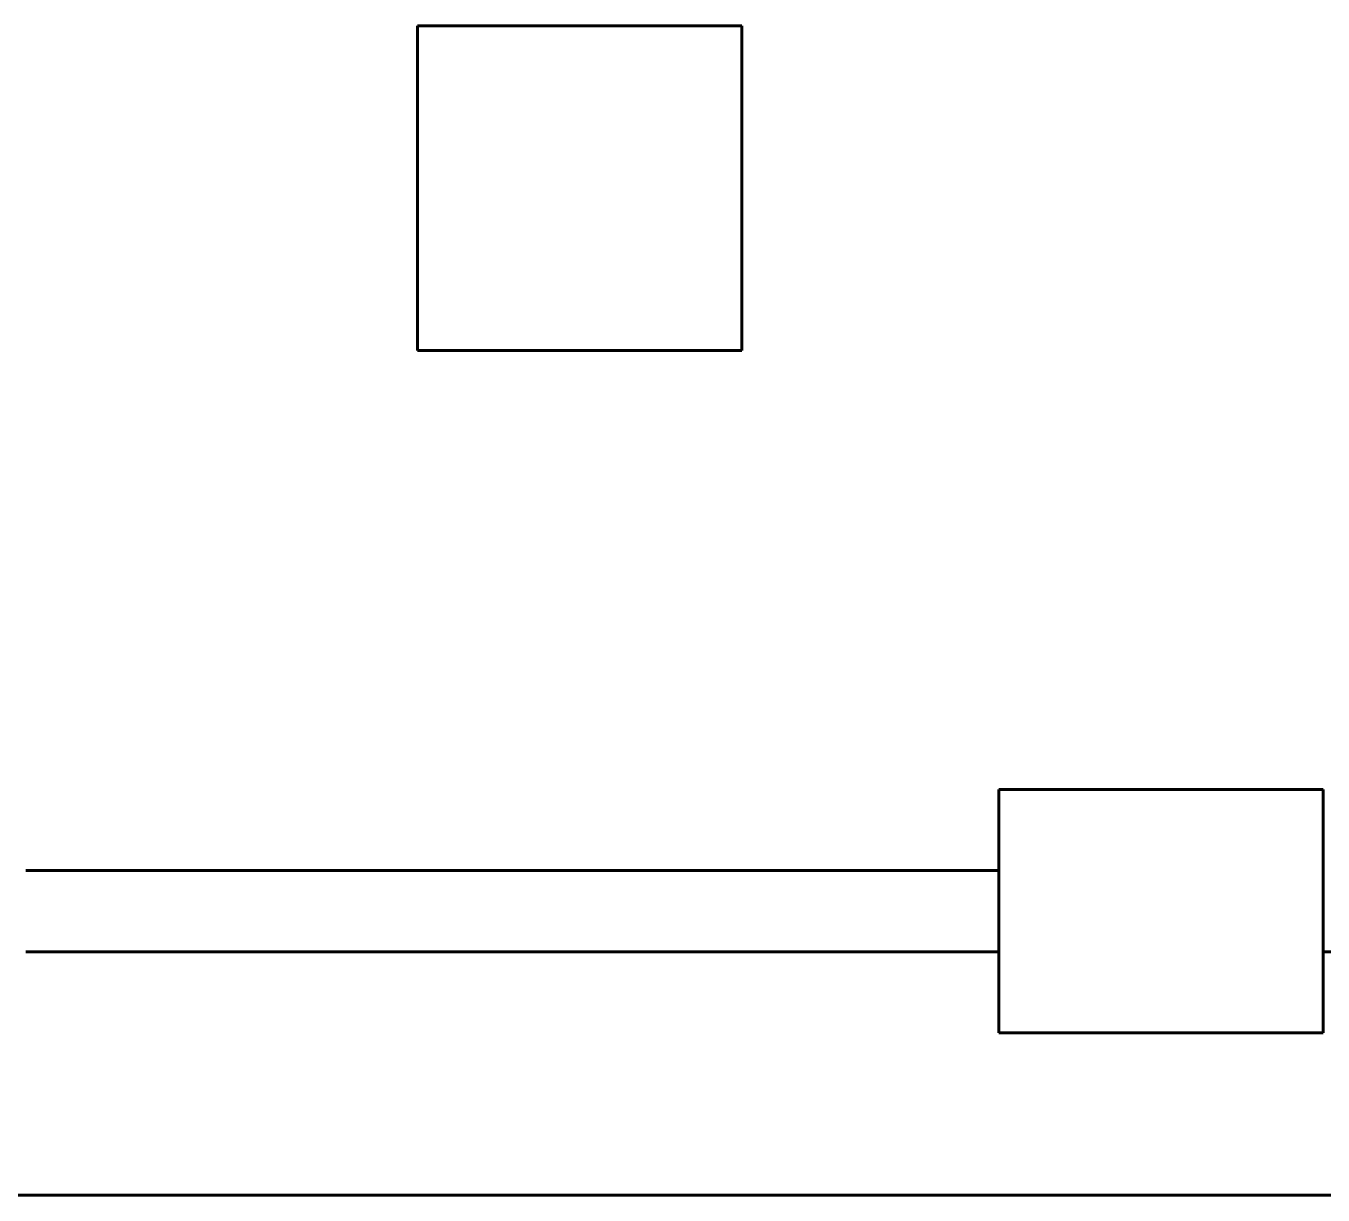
# Model space of a CAD drawing. Extents: x 0 to 297, y 0 to 292.
# Drawn here: x 132.64 to 140.64, y 67.02 to 74.23 of the extents above; entities that cross this region are included whole.
import ezdxf

# ---------------------------------------------------------------- set-up
doc = ezdxf.new("R2010")
doc.units = 0
doc.header["$MEASUREMENT"] = 0
doc.linetypes.add('K5LT_BASIC', pattern=[0])
doc.layers.add('Системный слой', color=7, linetype='Continuous')

# ---------------------------------------------------------------- blocks, each defined once
blk = doc.blocks.new('*U')
at = {"layer": 'Системный слой', "linetype": 'K5LT_BASIC', "lineweight": 60}
for p, q in [((137.0576, 74.2262), (135.0576, 74.2262)), ((135.0576, 74.2262), (135.0576, 72.2262)), ((137.0576, 72.2262), (137.0576, 74.2262)), ((135.0576, 72.2262), (137.0576, 72.2262)), ((140.642, 69.5189), (138.642, 69.5189)), ((138.642, 69.5189), (138.642, 68.0189)), ((140.642, 69.5189), (138.642, 69.5189)), ((138.642, 69.5189), (138.642, 68.0189)), ((140.642, 68.0189), (140.642, 69.5189)), ((140.642, 68.0189), (140.642, 69.5189)), ((138.642, 68.0189), (140.642, 68.0189)), ((138.642, 68.0189), (140.642, 68.0189))]:
    blk.add_line(p, q, dxfattribs=at)

msp = doc.modelspace()

# ---------------------------------------------------------------- linework, layer by layer
at = {"layer": 'Системный слой', "linetype": 'K5LT_BASIC', "lineweight": 60}
for p, q in [((138.642, 69.5189), (138.642, 68.0189)), ((138.642, 69.5189), (140.642, 69.5189)), ((140.642, 69.5189), (138.642, 69.5189)), ((138.642, 68.0189), (138.642, 69.5189)), ((138.642, 69.5189), (138.642, 68.0189)), ((138.642, 69.5189), (140.642, 69.5189)), ((140.642, 69.5189), (140.642, 68.0189)), ((140.642, 69.5189), (140.642, 68.0189)), ((140.642, 69.5189), (140.642, 68.0189)), ((140.642, 69.5189), (140.642, 68.0189)), ((132.6422, 69.019), (138.6422, 69.019)), ((138.642, 68.5189), (132.642, 68.5189)), ((146.642, 68.5189), (140.642, 68.5189)), ((140.642, 68.0189), (138.642, 68.0189)), ((138.642, 68.0189), (140.642, 68.0189)), ((140.642, 68.0189), (138.642, 68.0189)), ((138.642, 68.0189), (140.642, 68.0189)), ((139.892, 68.0189), (139.142, 68.0189)), ((139.892, 68.0189), (139.142, 68.0189)), ((135.6417, 67.0189), (124.642, 67.0189)), ((135.6417, 67.0189), (178.6417, 67.0189))]:
    msp.add_line(p, q, dxfattribs=at)

# ---------------------------------------------------------------- block references
at = {"layer": 'Системный слой'}
msp.add_blockref('*U', (0, 0), dxfattribs=at)
msp.add_blockref('*U', (0, 0), dxfattribs=at)
msp.add_blockref('*U', (0, 0), dxfattribs=at)
msp.add_blockref('*U', (0, 0), dxfattribs=at)
msp.add_blockref('*U', (0, 0), dxfattribs=at)
msp.add_blockref('*U', (0, 0), dxfattribs=at)
msp.add_blockref('*U', (0, 0), dxfattribs=at)
msp.add_blockref('*U', (0, 0), dxfattribs=at)
msp.add_blockref('*U', (0, 0), dxfattribs=at)
msp.add_blockref('*U', (0, 0), dxfattribs=at)
msp.add_blockref('*U', (0, 0), dxfattribs=at)
msp.add_blockref('*U', (0, 0), dxfattribs=at)
msp.add_blockref('*U', (0, 0), dxfattribs=at)
msp.add_blockref('*U', (0, 0), dxfattribs=at)
msp.add_blockref('*U', (0, 0), dxfattribs=at)
msp.add_blockref('*U', (0, 0), dxfattribs=at)
msp.add_blockref('*U', (0, 0), dxfattribs=at)
msp.add_blockref('*U', (0, 0), dxfattribs=at)
msp.add_blockref('*U', (0, 0), dxfattribs=at)
msp.add_blockref('*U', (0, 0), dxfattribs=at)
msp.add_blockref('*U', (0, 0), dxfattribs=at)
msp.add_blockref('*U', (0, 0), dxfattribs=at)
msp.add_blockref('*U', (0, 0), dxfattribs=at)
msp.add_blockref('*U', (0, 0), dxfattribs=at)
msp.add_blockref('*U', (0, 0), dxfattribs=at)
msp.add_blockref('*U', (0, 0), dxfattribs=at)
msp.add_blockref('*U', (0, 0), dxfattribs=at)
msp.add_blockref('*U', (0, 0), dxfattribs=at)
msp.add_blockref('*U', (0, 0), dxfattribs=at)
msp.add_blockref('*U', (0, 0), dxfattribs=at)
msp.add_blockref('*U', (0, 0), dxfattribs=at)
msp.add_blockref('*U', (0, 0), dxfattribs=at)
msp.add_blockref('*U', (0, 0), dxfattribs=at)
msp.add_blockref('*U', (0, 0), dxfattribs=at)
msp.add_blockref('*U', (0, 0), dxfattribs=at)
msp.add_blockref('*U', (0, 0), dxfattribs=at)
msp.add_blockref('*U', (0, 0), dxfattribs=at)
msp.add_blockref('*U', (0, 0), dxfattribs=at)
msp.add_blockref('*U', (0, 0), dxfattribs=at)
msp.add_blockref('*U', (0, 0), dxfattribs=at)
msp.add_blockref('*U', (0, 0), dxfattribs=at)
msp.add_blockref('*U', (0, 0), dxfattribs=at)
msp.add_blockref('*U', (0, 0), dxfattribs=at)
msp.add_blockref('*U', (0, 0), dxfattribs=at)
msp.add_blockref('*U', (0, 0), dxfattribs=at)
msp.add_blockref('*U', (0, 0), dxfattribs=at)
msp.add_blockref('*U', (0, 0), dxfattribs=at)
msp.add_blockref('*U', (0, 0), dxfattribs=at)
msp.add_blockref('*U', (0, 0), dxfattribs=at)
msp.add_blockref('*U', (0, 0), dxfattribs=at)
msp.add_blockref('*U', (0, 0), dxfattribs=at)
msp.add_blockref('*U', (0, 0), dxfattribs=at)
msp.add_blockref('*U', (0, 0), dxfattribs=at)
msp.add_blockref('*U', (0, 0), dxfattribs=at)
msp.add_blockref('*U', (0, 0), dxfattribs=at)
msp.add_blockref('*U', (0, 0), dxfattribs=at)
msp.add_blockref('*U', (0, 0), dxfattribs=at)
msp.add_blockref('*U', (0, 0), dxfattribs=at)
msp.add_blockref('*U', (0, 0), dxfattribs=at)
msp.add_blockref('*U', (0, 0), dxfattribs=at)
msp.add_blockref('*U', (0, 0), dxfattribs=at)
msp.add_blockref('*U', (0, 0), dxfattribs=at)
msp.add_blockref('*U', (0, 0), dxfattribs=at)
msp.add_blockref('*U', (0, 0), dxfattribs=at)
msp.add_blockref('*U', (0, 0), dxfattribs=at)
msp.add_blockref('*U', (0, 0), dxfattribs=at)
msp.add_blockref('*U', (0, 0), dxfattribs=at)
msp.add_blockref('*U', (0, 0), dxfattribs=at)
msp.add_blockref('*U', (0, 0), dxfattribs=at)
msp.add_blockref('*U', (0, 0), dxfattribs=at)
msp.add_blockref('*U', (0, 0), dxfattribs=at)
msp.add_blockref('*U', (0, 0), dxfattribs=at)
msp.add_blockref('*U', (0, 0), dxfattribs=at)
msp.add_blockref('*U', (0, 0), dxfattribs=at)
msp.add_blockref('*U', (0, 0), dxfattribs=at)
msp.add_blockref('*U', (0, 0), dxfattribs=at)
msp.add_blockref('*U', (0, 0), dxfattribs=at)
msp.add_blockref('*U', (0, 0), dxfattribs=at)
msp.add_blockref('*U', (0, 0), dxfattribs=at)
msp.add_blockref('*U', (0, 0), dxfattribs=at)
msp.add_blockref('*U', (0, 0), dxfattribs=at)
msp.add_blockref('*U', (0, 0), dxfattribs=at)
msp.add_blockref('*U', (0, 0), dxfattribs=at)
msp.add_blockref('*U', (0, 0), dxfattribs=at)
msp.add_blockref('*U', (0, 0), dxfattribs=at)
msp.add_blockref('*U', (0, 0), dxfattribs=at)
msp.add_blockref('*U', (0, 0), dxfattribs=at)
msp.add_blockref('*U', (0, 0), dxfattribs=at)
msp.add_blockref('*U', (0, 0), dxfattribs=at)
msp.add_blockref('*U', (0, 0), dxfattribs=at)
msp.add_blockref('*U', (0, 0), dxfattribs=at)
msp.add_blockref('*U', (0, 0), dxfattribs=at)
msp.add_blockref('*U', (0, 0), dxfattribs=at)
msp.add_blockref('*U', (0, 0), dxfattribs=at)
msp.add_blockref('*U', (0, 0), dxfattribs=at)
msp.add_blockref('*U', (0, 0), dxfattribs=at)
msp.add_blockref('*U', (0, 0), dxfattribs=at)
msp.add_blockref('*U', (0, 0), dxfattribs=at)
msp.add_blockref('*U', (0, 0), dxfattribs=at)
msp.add_blockref('*U', (0, 0), dxfattribs=at)
msp.add_blockref('*U', (0, 0), dxfattribs=at)
msp.add_blockref('*U', (0, 0), dxfattribs=at)
msp.add_blockref('*U', (0, 0), dxfattribs=at)
msp.add_blockref('*U', (0, 0), dxfattribs=at)
msp.add_blockref('*U', (0, 0), dxfattribs=at)
msp.add_blockref('*U', (0, 0), dxfattribs=at)
msp.add_blockref('*U', (0, 0), dxfattribs=at)
msp.add_blockref('*U', (0, 0), dxfattribs=at)
msp.add_blockref('*U', (0, 0), dxfattribs=at)
msp.add_blockref('*U', (0, 0), dxfattribs=at)
msp.add_blockref('*U', (0, 0), dxfattribs=at)
msp.add_blockref('*U', (0, 0), dxfattribs=at)
msp.add_blockref('*U', (0, 0), dxfattribs=at)
msp.add_blockref('*U', (0, 0), dxfattribs=at)
msp.add_blockref('*U', (0, 0), dxfattribs=at)
msp.add_blockref('*U', (0, 0), dxfattribs=at)
msp.add_blockref('*U', (0, 0), dxfattribs=at)
msp.add_blockref('*U', (0, 0), dxfattribs=at)
msp.add_blockref('*U', (0, 0), dxfattribs=at)
msp.add_blockref('*U', (0, 0), dxfattribs=at)
msp.add_blockref('*U', (0, 0), dxfattribs=at)
msp.add_blockref('*U', (0, 0), dxfattribs=at)
msp.add_blockref('*U', (0, 0), dxfattribs=at)
msp.add_blockref('*U', (0, 0), dxfattribs=at)
msp.add_blockref('*U', (0, 0), dxfattribs=at)
msp.add_blockref('*U', (0, 0), dxfattribs=at)
msp.add_blockref('*U', (0, 0), dxfattribs=at)
msp.add_blockref('*U', (0, 0), dxfattribs=at)
msp.add_blockref('*U', (0, 0), dxfattribs=at)
msp.add_blockref('*U', (0, 0), dxfattribs=at)
msp.add_blockref('*U', (0, 0), dxfattribs=at)
msp.add_blockref('*U', (0, 0), dxfattribs=at)
msp.add_blockref('*U', (0, 0), dxfattribs=at)
msp.add_blockref('*U', (0, 0), dxfattribs=at)
msp.add_blockref('*U', (0, 0), dxfattribs=at)
msp.add_blockref('*U', (0, 0), dxfattribs=at)
msp.add_blockref('*U', (0, 0), dxfattribs=at)
msp.add_blockref('*U', (0, 0), dxfattribs=at)
msp.add_blockref('*U', (0, 0), dxfattribs=at)
msp.add_blockref('*U', (0, 0), dxfattribs=at)
msp.add_blockref('*U', (0, 0), dxfattribs=at)
msp.add_blockref('*U', (0, 0), dxfattribs=at)
msp.add_blockref('*U', (0, 0), dxfattribs=at)
msp.add_blockref('*U', (0, 0), dxfattribs=at)
msp.add_blockref('*U', (0, 0), dxfattribs=at)
msp.add_blockref('*U', (0, 0), dxfattribs=at)
msp.add_blockref('*U', (0, 0), dxfattribs=at)
msp.add_blockref('*U', (0, 0), dxfattribs=at)
msp.add_blockref('*U', (0, 0), dxfattribs=at)
msp.add_blockref('*U', (0, 0), dxfattribs=at)
msp.add_blockref('*U', (0, 0), dxfattribs=at)
msp.add_blockref('*U', (0, 0), dxfattribs=at)
msp.add_blockref('*U', (0, 0), dxfattribs=at)
msp.add_blockref('*U', (0, 0), dxfattribs=at)
msp.add_blockref('*U', (0, 0), dxfattribs=at)
msp.add_blockref('*U', (0, 0), dxfattribs=at)
msp.add_blockref('*U', (0, 0), dxfattribs=at)
msp.add_blockref('*U', (0, 0), dxfattribs=at)
msp.add_blockref('*U', (0, 0), dxfattribs=at)
msp.add_blockref('*U', (0, 0), dxfattribs=at)
msp.add_blockref('*U', (0, 0), dxfattribs=at)
msp.add_blockref('*U', (0, 0), dxfattribs=at)
msp.add_blockref('*U', (0, 0), dxfattribs=at)
msp.add_blockref('*U', (0, 0), dxfattribs=at)
msp.add_blockref('*U', (0, 0), dxfattribs=at)
msp.add_blockref('*U', (0, 0), dxfattribs=at)
msp.add_blockref('*U', (0, 0), dxfattribs=at)
msp.add_blockref('*U', (0, 0), dxfattribs=at)
msp.add_blockref('*U', (0, 0), dxfattribs=at)
msp.add_blockref('*U', (0, 0), dxfattribs=at)
msp.add_blockref('*U', (0, 0), dxfattribs=at)
msp.add_blockref('*U', (0, 0), dxfattribs=at)
msp.add_blockref('*U', (0, 0), dxfattribs=at)
msp.add_blockref('*U', (0, 0), dxfattribs=at)
msp.add_blockref('*U', (0, 0), dxfattribs=at)
msp.add_blockref('*U', (0, 0), dxfattribs=at)
msp.add_blockref('*U', (0, 0), dxfattribs=at)
msp.add_blockref('*U', (0, 0), dxfattribs=at)
msp.add_blockref('*U', (0, 0), dxfattribs=at)
msp.add_blockref('*U', (0, 0), dxfattribs=at)
msp.add_blockref('*U', (0, 0), dxfattribs=at)
msp.add_blockref('*U', (0, 0), dxfattribs=at)
msp.add_blockref('*U', (0, 0), dxfattribs=at)
msp.add_blockref('*U', (0, 0), dxfattribs=at)
msp.add_blockref('*U', (0, 0), dxfattribs=at)
msp.add_blockref('*U', (0, 0), dxfattribs=at)
msp.add_blockref('*U', (0, 0), dxfattribs=at)
msp.add_blockref('*U', (0, 0), dxfattribs=at)
msp.add_blockref('*U', (0, 0), dxfattribs=at)
msp.add_blockref('*U', (0, 0), dxfattribs=at)
msp.add_blockref('*U', (0, 0), dxfattribs=at)
msp.add_blockref('*U', (0, 0), dxfattribs=at)
msp.add_blockref('*U', (0, 0), dxfattribs=at)
msp.add_blockref('*U', (0, 0), dxfattribs=at)
msp.add_blockref('*U', (0, 0), dxfattribs=at)
msp.add_blockref('*U', (0, 0), dxfattribs=at)
msp.add_blockref('*U', (0, 0), dxfattribs=at)
msp.add_blockref('*U', (0, 0), dxfattribs=at)
msp.add_blockref('*U', (0, 0), dxfattribs=at)
msp.add_blockref('*U', (0, 0), dxfattribs=at)
msp.add_blockref('*U', (0, 0), dxfattribs=at)
msp.add_blockref('*U', (0, 0), dxfattribs=at)
msp.add_blockref('*U', (0, 0), dxfattribs=at)
msp.add_blockref('*U', (0, 0), dxfattribs=at)
msp.add_blockref('*U', (0, 0), dxfattribs=at)
msp.add_blockref('*U', (0, 0), dxfattribs=at)
msp.add_blockref('*U', (0, 0), dxfattribs=at)
msp.add_blockref('*U', (0, 0), dxfattribs=at)
msp.add_blockref('*U', (0, 0), dxfattribs=at)
msp.add_blockref('*U', (0, 0), dxfattribs=at)
msp.add_blockref('*U', (0, 0), dxfattribs=at)
msp.add_blockref('*U', (0, 0), dxfattribs=at)
msp.add_blockref('*U', (0, 0), dxfattribs=at)
msp.add_blockref('*U', (0, 0), dxfattribs=at)
msp.add_blockref('*U', (0, 0), dxfattribs=at)
msp.add_blockref('*U', (0, 0), dxfattribs=at)
msp.add_blockref('*U', (0, 0), dxfattribs=at)
msp.add_blockref('*U', (0, 0), dxfattribs=at)
msp.add_blockref('*U', (0, 0), dxfattribs=at)
msp.add_blockref('*U', (0, 0), dxfattribs=at)
msp.add_blockref('*U', (0, 0), dxfattribs=at)
msp.add_blockref('*U', (0, 0), dxfattribs=at)
msp.add_blockref('*U', (0, 0), dxfattribs=at)
msp.add_blockref('*U', (0, 0), dxfattribs=at)
msp.add_blockref('*U', (0, 0), dxfattribs=at)
msp.add_blockref('*U', (0, 0), dxfattribs=at)
msp.add_blockref('*U', (0, 0), dxfattribs=at)
msp.add_blockref('*U', (0, 0), dxfattribs=at)
msp.add_blockref('*U', (0, 0), dxfattribs=at)
msp.add_blockref('*U', (0, 0), dxfattribs=at)
msp.add_blockref('*U', (0, 0), dxfattribs=at)
msp.add_blockref('*U', (0, 0), dxfattribs=at)
msp.add_blockref('*U', (0, 0), dxfattribs=at)
msp.add_blockref('*U', (0, 0), dxfattribs=at)
msp.add_blockref('*U', (0, 0), dxfattribs=at)
msp.add_blockref('*U', (0, 0), dxfattribs=at)
msp.add_blockref('*U', (0, 0), dxfattribs=at)
msp.add_blockref('*U', (0, 0), dxfattribs=at)
msp.add_blockref('*U', (0, 0), dxfattribs=at)
msp.add_blockref('*U', (0, 0), dxfattribs=at)
msp.add_blockref('*U', (0, 0), dxfattribs=at)
msp.add_blockref('*U', (0, 0), dxfattribs=at)
msp.add_blockref('*U', (0, 0), dxfattribs=at)
msp.add_blockref('*U', (0, 0), dxfattribs=at)
msp.add_blockref('*U', (0, 0), dxfattribs=at)
msp.add_blockref('*U', (0, 0), dxfattribs=at)
msp.add_blockref('*U', (0, 0), dxfattribs=at)
msp.add_blockref('*U', (0, 0), dxfattribs=at)
msp.add_blockref('*U', (0, 0), dxfattribs=at)
msp.add_blockref('*U', (0, 0), dxfattribs=at)
msp.add_blockref('*U', (0, 0), dxfattribs=at)
msp.add_blockref('*U', (0, 0), dxfattribs=at)
msp.add_blockref('*U', (0, 0), dxfattribs=at)
msp.add_blockref('*U', (0, 0), dxfattribs=at)
msp.add_blockref('*U', (0, 0), dxfattribs=at)
msp.add_blockref('*U', (0, 0), dxfattribs=at)
msp.add_blockref('*U', (0, 0), dxfattribs=at)
msp.add_blockref('*U', (0, 0), dxfattribs=at)
msp.add_blockref('*U', (0, 0), dxfattribs=at)
msp.add_blockref('*U', (0, 0), dxfattribs=at)
msp.add_blockref('*U', (0, 0), dxfattribs=at)
msp.add_blockref('*U', (0, 0), dxfattribs=at)
msp.add_blockref('*U', (0, 0), dxfattribs=at)
msp.add_blockref('*U', (0, 0), dxfattribs=at)
msp.add_blockref('*U', (0, 0), dxfattribs=at)
msp.add_blockref('*U', (0, 0), dxfattribs=at)
msp.add_blockref('*U', (0, 0), dxfattribs=at)
msp.add_blockref('*U', (0, 0), dxfattribs=at)
msp.add_blockref('*U', (0, 0), dxfattribs=at)
msp.add_blockref('*U', (0, 0), dxfattribs=at)
msp.add_blockref('*U', (0, 0), dxfattribs=at)
msp.add_blockref('*U', (0, 0), dxfattribs=at)
msp.add_blockref('*U', (0, 0), dxfattribs=at)
msp.add_blockref('*U', (0, 0), dxfattribs=at)
msp.add_blockref('*U', (0, 0), dxfattribs=at)
msp.add_blockref('*U', (0, 0), dxfattribs=at)
msp.add_blockref('*U', (0, 0), dxfattribs=at)
msp.add_blockref('*U', (0, 0), dxfattribs=at)
msp.add_blockref('*U', (0, 0), dxfattribs=at)
msp.add_blockref('*U', (0, 0), dxfattribs=at)
msp.add_blockref('*U', (0, 0), dxfattribs=at)
msp.add_blockref('*U', (0, 0), dxfattribs=at)
msp.add_blockref('*U', (0, 0), dxfattribs=at)
msp.add_blockref('*U', (0, 0), dxfattribs=at)
msp.add_blockref('*U', (0, 0), dxfattribs=at)
msp.add_blockref('*U', (0, 0), dxfattribs=at)
msp.add_blockref('*U', (0, 0), dxfattribs=at)
msp.add_blockref('*U', (0, 0), dxfattribs=at)
msp.add_blockref('*U', (0, 0), dxfattribs=at)
msp.add_blockref('*U', (0, 0), dxfattribs=at)
msp.add_blockref('*U', (0, 0), dxfattribs=at)
msp.add_blockref('*U', (0, 0), dxfattribs=at)
msp.add_blockref('*U', (0, 0), dxfattribs=at)
msp.add_blockref('*U', (0, 0), dxfattribs=at)
msp.add_blockref('*U', (0, 0), dxfattribs=at)
msp.add_blockref('*U', (0, 0), dxfattribs=at)
msp.add_blockref('*U', (0, 0), dxfattribs=at)
msp.add_blockref('*U', (0, 0), dxfattribs=at)
msp.add_blockref('*U', (0, 0), dxfattribs=at)
msp.add_blockref('*U', (0, 0), dxfattribs=at)
msp.add_blockref('*U', (0, 0), dxfattribs=at)
msp.add_blockref('*U', (0, 0), dxfattribs=at)
msp.add_blockref('*U', (0, 0), dxfattribs=at)
msp.add_blockref('*U', (0, 0), dxfattribs=at)
msp.add_blockref('*U', (0, 0), dxfattribs=at)
msp.add_blockref('*U', (0, 0), dxfattribs=at)
msp.add_blockref('*U', (0, 0), dxfattribs=at)
msp.add_blockref('*U', (0, 0), dxfattribs=at)
msp.add_blockref('*U', (0, 0), dxfattribs=at)
msp.add_blockref('*U', (0, 0), dxfattribs=at)
msp.add_blockref('*U', (0, 0), dxfattribs=at)
msp.add_blockref('*U', (0, 0), dxfattribs=at)
msp.add_blockref('*U', (0, 0), dxfattribs=at)
msp.add_blockref('*U', (0, 0), dxfattribs=at)
msp.add_blockref('*U', (0, 0), dxfattribs=at)
msp.add_blockref('*U', (0, 0), dxfattribs=at)
msp.add_blockref('*U', (0, 0), dxfattribs=at)
msp.add_blockref('*U', (0, 0), dxfattribs=at)
msp.add_blockref('*U', (0, 0), dxfattribs=at)
msp.add_blockref('*U', (0, 0), dxfattribs=at)
msp.add_blockref('*U', (0, 0), dxfattribs=at)
msp.add_blockref('*U', (0, 0), dxfattribs=at)
msp.add_blockref('*U', (0, 0), dxfattribs=at)
msp.add_blockref('*U', (0, 0), dxfattribs=at)
msp.add_blockref('*U', (0, 0), dxfattribs=at)
msp.add_blockref('*U', (0, 0), dxfattribs=at)
msp.add_blockref('*U', (0, 0), dxfattribs=at)
msp.add_blockref('*U', (0, 0), dxfattribs=at)
msp.add_blockref('*U', (0, 0), dxfattribs=at)
msp.add_blockref('*U', (0, 0), dxfattribs=at)
msp.add_blockref('*U', (0, 0), dxfattribs=at)
msp.add_blockref('*U', (0, 0), dxfattribs=at)
msp.add_blockref('*U', (0, 0), dxfattribs=at)
msp.add_blockref('*U', (0, 0), dxfattribs=at)
msp.add_blockref('*U', (0, 0), dxfattribs=at)
msp.add_blockref('*U', (0, 0), dxfattribs=at)
msp.add_blockref('*U', (0, 0), dxfattribs=at)
msp.add_blockref('*U', (0, 0), dxfattribs=at)
msp.add_blockref('*U', (0, 0), dxfattribs=at)
msp.add_blockref('*U', (0, 0), dxfattribs=at)
msp.add_blockref('*U', (0, 0), dxfattribs=at)
msp.add_blockref('*U', (0, 0), dxfattribs=at)
msp.add_blockref('*U', (0, 0), dxfattribs=at)
msp.add_blockref('*U', (0, 0), dxfattribs=at)
msp.add_blockref('*U', (0, 0), dxfattribs=at)
msp.add_blockref('*U', (0, 0), dxfattribs=at)
msp.add_blockref('*U', (0, 0), dxfattribs=at)
msp.add_blockref('*U', (0, 0), dxfattribs=at)
msp.add_blockref('*U', (0, 0), dxfattribs=at)
msp.add_blockref('*U', (0, 0), dxfattribs=at)
msp.add_blockref('*U', (0, 0), dxfattribs=at)
msp.add_blockref('*U', (0, 0), dxfattribs=at)
msp.add_blockref('*U', (0, 0), dxfattribs=at)
msp.add_blockref('*U', (0, 0), dxfattribs=at)
msp.add_blockref('*U', (0, 0), dxfattribs=at)
msp.add_blockref('*U', (0, 0), dxfattribs=at)
msp.add_blockref('*U', (0, 0), dxfattribs=at)
msp.add_blockref('*U', (0, 0), dxfattribs=at)
msp.add_blockref('*U', (0, 0), dxfattribs=at)
msp.add_blockref('*U', (0, 0), dxfattribs=at)
msp.add_blockref('*U', (0, 0), dxfattribs=at)
msp.add_blockref('*U', (0, 0), dxfattribs=at)
msp.add_blockref('*U', (0, 0), dxfattribs=at)
msp.add_blockref('*U', (0, 0), dxfattribs=at)

doc.saveas('drawing.dxf')
